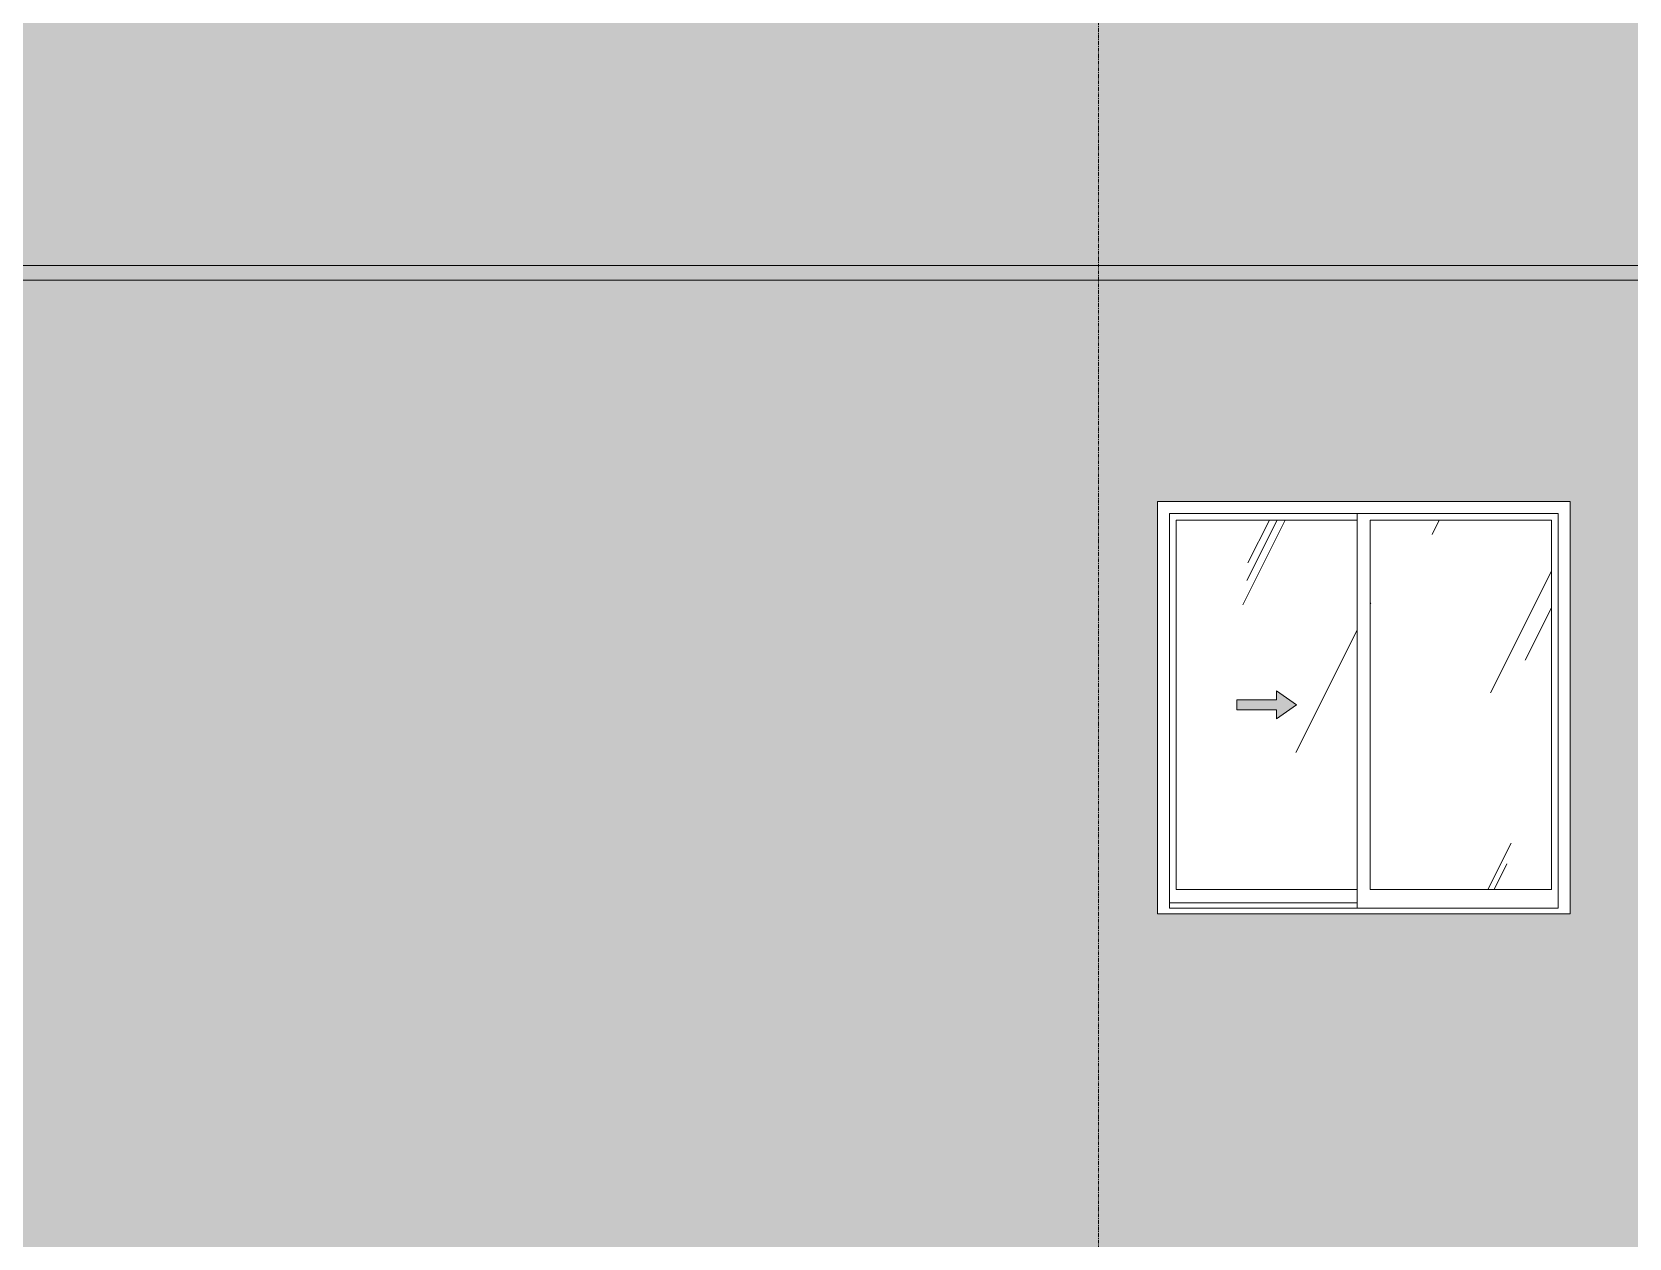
# Model space of a CAD drawing. Header units: millimetres. Extents: x -134153 to 99383, y -5233 to 35400.
# Drawn here: x 541 to 5959, y 26100 to 30193 of the extents above; entities that cross this region are included whole.
import ezdxf

# ---------------------------------------------------------------- set-up
doc = ezdxf.new("R2010")
doc.units = ezdxf.units.MM
for name, pattern in [('1 NÉT CALL OUT', [6, 3, -3]), ('Centre', [31.75, 6.35, -4.7625, 15.875, -4.7625]), ('Grid Line', [22.225, 12.7, -3.175, 3.175, -3.175])]:
    doc.linetypes.add(name, pattern=pattern)
for name, color, linetype, lineweight in [('A-DETL-GENF', 92, 'Continuous', 9), ('A-DETL-GENF-1', 92, '1 NÉT CALL OUT', 9), ('A-FLOR-LEVL-2', 51, 'Centre', 9), ('A-GLAZ', 151, 'Continuous', 9), ('A-GLAZ-3', 7, '1 NÉT CALL OUT', 9), ('A-WALL', 113, 'Continuous', 9), ('A-WALL-PATT-2', 111, 'Continuous', 5), ('I-WALL', 2, 'Continuous', 9), ('S-GRID-1', 1, 'Grid Line', 9)]:
    doc.layers.add(name, color=color, linetype=linetype, lineweight=lineweight)
pattern_1 = [(63.435, (84482.24, 111.3), (-0.002, 1625.6), [567.96, -3066.99]), (63.435, (82856.64, 111.3), (-0.002, 1625.6), [567.96, -3066.99]), (63.435, (85260.4, 425.35), (-0.002, 1625.6), [567.96, -3066.99]), (63.435, (83634.8, 425.35), (-0.002, 1625.6), [567.96, -3066.99]), (63.435, (85142.64, 314.5), (-0.002, 1625.6), [567.96, -3066.99]), (63.435, (83517.04, 314.5), (-0.002, 1625.6), [567.96, -3066.99]), (63.435, (85022.6, 949.4), (-0.002, 1625.6), [276.055, -3358.896]), (63.435, (83397, 949.4), (-0.002, 1625.6), [276.055, -3358.896]), (63.435, (84944.06, 851.15), (-0.002, 1625.6), [567.96, -3066.99]), (63.435, (83318.46, 851.15), (-0.002, 1625.6), [567.96, -3066.99]), (63.435, (84957.9, 921.7), (-0.002, 1625.6), [567.96, -3066.99]), (63.435, (83332.3, 921.7), (-0.002, 1625.6), [567.96, -3066.99]), (63.435, (84302.1, 612.2), (-0.002, 1625.6), [567.96, -3066.99]), (63.435, (82676.5, 612.2), (-0.002, 1625.6), [567.96, -3066.99]), (63.435, (84315.9, 695.35), (-0.002, 1625.6), [567.96, -3066.99]), (63.435, (82690.3, 695.35), (-0.002, 1625.6), [567.96, -3066.99]), (63.435, (84319.65, 755.3), (-0.002, 1625.6), [567.96, -3066.99]), (63.435, (82694.05, 755.3), (-0.002, 1625.6), [567.96, -3066.99])]

# ---------------------------------------------------------------- blocks, each defined once
blk = doc.blocks.new('1_FAMILY RVT - W01-WxH 1400x1400xmm-V428-TKCS_MẶT ĐỨNG HƯỚNG NAM')
at = {"layer": 'A-DETL-GENF-1'}
blk.add_hatch(color=256, dxfattribs=at).paths.add_polyline_path([(43257.1, 27862.1), (43324.8, 27909.5), (43257.1, 27957), (43257.1, 27926.5), (43121.6, 27926.5), (43121.6, 27892.6), (43257.1, 27892.6)])
at = {"layer": 'A-GLAZ'}
h = blk.add_hatch(dxfattribs=at)
h.set_pattern_fill('FP_30', color=256, style=0, pattern_type=2)
h.set_pattern_definition(pattern_1)
h.paths.add_polyline_path([(43530.3, 27282.6), (43530.3, 28536.5), (42916.1, 28536.5), (42916.1, 27282.6)])
h.paths.add_polyline_path([(43257.1, 27862.1), (43257.1, 27892.6), (43121.6, 27892.6), (43121.6, 27926.5), (43257.1, 27926.5), (43257.1, 27957), (43324.8, 27909.5), (43300.6, 27892.6)])
h = blk.add_hatch(dxfattribs=at)
h.set_pattern_fill('FP_30', color=256, style=0, pattern_type=2)
h.set_pattern_definition(pattern_1)
h.paths.add_polyline_path([(43574.8, 27282.6), (44189.1, 27282.6), (44189.1, 28536.5), (43574.8, 28536.5), (43574.8, 27493.3)])
at = {"layer": 'A-DETL-GENF'}
for p, q in [((43257.1, 27957), (43257.1, 27926.5)), ((43324.8, 27909.5), (43257.1, 27957)), ((43324.8, 27909.5), (43257.1, 27957)), ((43257.1, 27957), (43257.1, 27926.5)), ((43121.6, 27926.5), (43121.6, 27892.6)), ((43121.6, 27926.5), (43257.1, 27926.5)), ((43257.1, 27926.5), (43121.6, 27926.5)), ((43121.6, 27926.5), (43121.6, 27892.6)), ((43324.8, 27909.5), (43257.1, 27862.1)), ((43257.1, 27862.1), (43324.8, 27909.5)), ((43121.6, 27892.6), (43257.1, 27892.6)), ((43121.6, 27892.6), (43257.1, 27892.6)), ((43257.1, 27892.6), (43257.1, 27862.1)), ((43257.1, 27892.6), (43257.1, 27862.1))]:
    blk.add_line(p, q, dxfattribs=at)
at = {"layer": 'A-GLAZ'}
for p, q in [((44252.6, 28600), (42852.6, 28600)), ((42852.6, 28600), (42852.6, 27200)), ((42893.5, 28559.1), (44211.6, 28559.1)), ((42893.5, 27219.1), (42893.5, 28559.1)), ((43530.3, 28559.1), (43530.3, 27219.1)), ((44211.6, 27219.1), (44211.6, 28559.1)), ((44252.6, 28600), (44252.6, 27200)), ((42916.1, 28536.5), (42916.1, 27282.6)), ((43530.3, 28536.5), (42916.1, 28536.5)), ((43574.8, 27282.6), (43574.8, 28536.5)), ((43574.8, 28536.5), (44189.1, 28536.5)), ((44189.1, 28536.5), (44189.1, 27282.6)), ((42916.1, 27282.6), (43530.3, 27282.6)), ((44189.1, 27282.6), (43574.8, 27282.6)), ((44252.6, 27200), (42852.6, 27200)), ((43530.3, 27238.1), (42893.5, 27238.1)), ((43530.3, 27238.1), (42893.5, 27238.1)), ((44211.6, 27219.1), (42893.5, 27219.1))]:
    blk.add_line(p, q, dxfattribs=at)

msp = doc.modelspace()

# ---------------------------------------------------------------- hatches: boundary and pattern name
at = {"layer": 'A-WALL-PATT-2'}
msp.add_hatch(color=256, dxfattribs=at).paths.add_polyline_path([(4018.2, 29350), (6308.9, 29350), (6308.9, 30750), (-4851.1, 30750), (-4851.1, 29350), (-2328.1, 29350)])
h = msp.add_hatch(color=256, dxfattribs=at)
h.paths.add_polyline_path([(-4841.1, 26000), (6308.9, 26000), (6308.9, 29400), (-4841.1, 29400), (-4841.1, 29350)])
h.paths.add_polyline_path([(5604.8, 27200), (4358.9, 27200), (4358.9, 28600), (5758.9, 28600), (5758.9, 27200), (5717.9, 27200)])

# ---------------------------------------------------------------- linework, layer by layer
at = {"layer": 'A-FLOR-LEVL-2'}
msp.add_line((-12769.4, 29400), (95658.9, 29400), dxfattribs=at)
at = {"layer": 'A-WALL'}
msp.add_line((6308.9, 29400), (-4841.1, 29400), dxfattribs=at)
at = {"layer": 'I-WALL'}
msp.add_line((-4851.1, 29350), (10948.9, 29350), dxfattribs=at)
at = {"layer": 'S-GRID-1'}
msp.add_line((4158.9, 856.3), (4158.9, 30285.9), dxfattribs=at)

# ---------------------------------------------------------------- block references
at = {"layer": 'A-GLAZ-3'}
msp.add_blockref('1_FAMILY RVT - W01-WxH 1400x1400xmm-V428-TKCS_MẶT ĐỨNG HƯỚNG NAM', (-38493.7, 0), dxfattribs=at)

doc.saveas('drawing.dxf')
